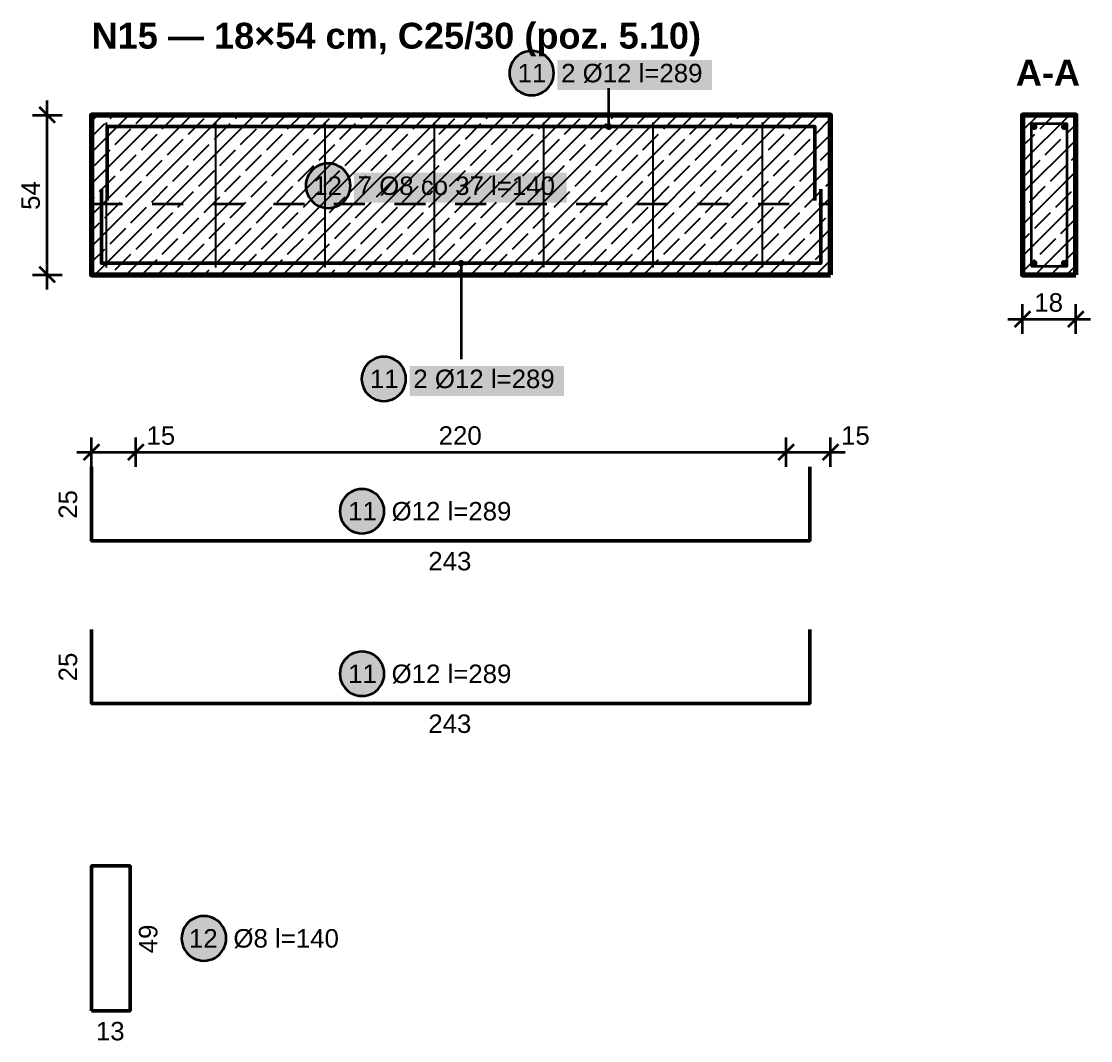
# Model space of a CAD drawing. Header units: metres. Extents: x 0.1 to 16.6, y -16.3 to -0.1.
# Drawn here: x 0.063 to 3.68, y -16.281 to -12.833 of the extents above; entities that cross this region are included whole.
import ezdxf

# ---------------------------------------------------------------- set-up
doc = ezdxf.new("R2010")
doc.units = ezdxf.units.M
doc.linetypes.add('KRESKOWA', pattern=[5.25, 4.2, -1.05])
for name, color, linetype, lineweight in [('A-KRESKOWANIE', 8, 'Continuous', 18), ('A-MASKA', 7, 'Continuous', 18), ('A-OPISY', 2, 'Continuous', 25), ('K-KONSTR', 7, 'Continuous', 50), ('K-WYMIARY', 1, 'Continuous', 25), ('K-ZBROJENIE', 1, 'Continuous', 100), ('K-ZBROJENIE-OPIS', 2, 'Continuous', 25)]:
    doc.layers.add(name, color=color, linetype=linetype, lineweight=lineweight)
doc.styles.add('PL_ARIAL', font='arial.ttf')
doc.styles.add('PL_ARIAL_B', font='arialbd.ttf')

msp = doc.modelspace()

# ---------------------------------------------------------------- hatches: boundary and pattern name
at = {"layer": 'A-MASKA', "true_color": 0xffffff}
for points in [[(1.8762, -13.0652), (2.3988, -13.0652), (2.3988, -12.964), (1.8762, -12.964)], [(1.1878, -13.4462), (1.9072, -13.4462), (1.9072, -13.345), (1.1878, -13.345)], [(1.3762, -14.0997), (1.8988, -14.0997), (1.8988, -13.9985), (1.3762, -13.9985)]]:
    msp.add_hatch(color=7, dxfattribs=at).paths.add_polyline_path(points)
at = {"layer": 'K-ZBROJENIE', "true_color": 0x000000}
for points in [[(3.5002, -13.189), (3.5002, -13.1901), (3.5, -13.1912), (3.4998, -13.1923), (3.4994, -13.1933), (3.4989, -13.1943), (3.4984, -13.1953), (3.4977, -13.1961), (3.497, -13.197), (3.4961, -13.1977), (3.4953, -13.1984), (3.4943, -13.1989), (3.4933, -13.1994), (3.4923, -13.1998), (3.4912, -13.2), (3.4901, -13.2002), (3.489, -13.2002), (3.4879, -13.2002), (3.4868, -13.2), (3.4857, -13.1998), (3.4847, -13.1994), (3.4837, -13.1989), (3.4827, -13.1984), (3.4819, -13.1977), (3.481, -13.197), (3.4803, -13.1961), (3.4796, -13.1953), (3.4791, -13.1943), (3.4786, -13.1933), (3.4782, -13.1923), (3.478, -13.1912), (3.4778, -13.1901), (3.4777, -13.189), (3.4778, -13.1879), (3.478, -13.1868), (3.4782, -13.1857), (3.4786, -13.1847), (3.4791, -13.1837), (3.4796, -13.1827), (3.4803, -13.1819), (3.481, -13.181), (3.4819, -13.1803), (3.4827, -13.1796), (3.4837, -13.1791), (3.4847, -13.1786), (3.4857, -13.1782), (3.4868, -13.178), (3.4879, -13.1778), (3.489, -13.1777), (3.4901, -13.1778), (3.4912, -13.178), (3.4923, -13.1782), (3.4933, -13.1786), (3.4943, -13.1791), (3.4953, -13.1796), (3.4961, -13.1803), (3.497, -13.181), (3.4977, -13.1819), (3.4984, -13.1827), (3.4989, -13.1837), (3.4994, -13.1847), (3.4998, -13.1857), (3.5, -13.1868), (3.5002, -13.1879)], [(3.6023, -13.189), (3.6022, -13.1901), (3.602, -13.1912), (3.6018, -13.1923), (3.6014, -13.1933), (3.6009, -13.1943), (3.6004, -13.1953), (3.5997, -13.1961), (3.599, -13.197), (3.5981, -13.1977), (3.5973, -13.1984), (3.5963, -13.1989), (3.5953, -13.1994), (3.5943, -13.1998), (3.5932, -13.2), (3.5921, -13.2002), (3.591, -13.2002), (3.5899, -13.2002), (3.5888, -13.2), (3.5877, -13.1998), (3.5867, -13.1994), (3.5857, -13.1989), (3.5847, -13.1984), (3.5839, -13.1977), (3.583, -13.197), (3.5823, -13.1961), (3.5816, -13.1953), (3.5811, -13.1943), (3.5806, -13.1933), (3.5802, -13.1923), (3.58, -13.1912), (3.5798, -13.1901), (3.5798, -13.189), (3.5798, -13.1879), (3.58, -13.1868), (3.5802, -13.1857), (3.5806, -13.1847), (3.5811, -13.1837), (3.5816, -13.1827), (3.5823, -13.1819), (3.583, -13.181), (3.5839, -13.1803), (3.5847, -13.1796), (3.5857, -13.1791), (3.5867, -13.1786), (3.5877, -13.1782), (3.5888, -13.178), (3.5899, -13.1778), (3.591, -13.1777), (3.5921, -13.1778), (3.5932, -13.178), (3.5943, -13.1782), (3.5953, -13.1786), (3.5963, -13.1791), (3.5973, -13.1796), (3.5981, -13.1803), (3.599, -13.181), (3.5997, -13.1819), (3.6004, -13.1827), (3.6009, -13.1837), (3.6014, -13.1847), (3.6018, -13.1857), (3.602, -13.1868), (3.6022, -13.1879)], [(3.5002, -13.651), (3.5002, -13.6521), (3.5, -13.6532), (3.4998, -13.6543), (3.4994, -13.6553), (3.4989, -13.6563), (3.4984, -13.6573), (3.4977, -13.6581), (3.497, -13.659), (3.4961, -13.6597), (3.4953, -13.6604), (3.4943, -13.6609), (3.4933, -13.6614), (3.4923, -13.6618), (3.4912, -13.662), (3.4901, -13.6622), (3.489, -13.6622), (3.4879, -13.6622), (3.4868, -13.662), (3.4857, -13.6618), (3.4847, -13.6614), (3.4837, -13.6609), (3.4827, -13.6604), (3.4819, -13.6597), (3.481, -13.659), (3.4803, -13.6581), (3.4796, -13.6573), (3.4791, -13.6563), (3.4786, -13.6553), (3.4782, -13.6543), (3.478, -13.6532), (3.4778, -13.6521), (3.4777, -13.651), (3.4778, -13.6499), (3.478, -13.6488), (3.4782, -13.6477), (3.4786, -13.6467), (3.4791, -13.6457), (3.4796, -13.6447), (3.4803, -13.6439), (3.481, -13.643), (3.4819, -13.6423), (3.4827, -13.6416), (3.4837, -13.6411), (3.4847, -13.6406), (3.4857, -13.6402), (3.4868, -13.64), (3.4879, -13.6398), (3.489, -13.6397), (3.4901, -13.6398), (3.4912, -13.64), (3.4923, -13.6402), (3.4933, -13.6406), (3.4943, -13.6411), (3.4953, -13.6416), (3.4961, -13.6423), (3.497, -13.643), (3.4977, -13.6439), (3.4984, -13.6447), (3.4989, -13.6457), (3.4994, -13.6467), (3.4998, -13.6477), (3.5, -13.6488), (3.5002, -13.6499)], [(3.6023, -13.651), (3.6022, -13.6521), (3.602, -13.6532), (3.6018, -13.6543), (3.6014, -13.6553), (3.6009, -13.6563), (3.6004, -13.6573), (3.5997, -13.6581), (3.599, -13.659), (3.5981, -13.6597), (3.5973, -13.6604), (3.5963, -13.6609), (3.5953, -13.6614), (3.5943, -13.6618), (3.5932, -13.662), (3.5921, -13.6622), (3.591, -13.6622), (3.5899, -13.6622), (3.5888, -13.662), (3.5877, -13.6618), (3.5867, -13.6614), (3.5857, -13.6609), (3.5847, -13.6604), (3.5839, -13.6597), (3.583, -13.659), (3.5823, -13.6581), (3.5816, -13.6573), (3.5811, -13.6563), (3.5806, -13.6553), (3.5802, -13.6543), (3.58, -13.6532), (3.5798, -13.6521), (3.5798, -13.651), (3.5798, -13.6499), (3.58, -13.6488), (3.5802, -13.6477), (3.5806, -13.6467), (3.5811, -13.6457), (3.5816, -13.6447), (3.5823, -13.6439), (3.583, -13.643), (3.5839, -13.6423), (3.5847, -13.6416), (3.5857, -13.6411), (3.5867, -13.6406), (3.5877, -13.6402), (3.5888, -13.64), (3.5899, -13.6398), (3.591, -13.6397), (3.5921, -13.6398), (3.5932, -13.64), (3.5943, -13.6402), (3.5953, -13.6406), (3.5963, -13.6411), (3.5973, -13.6416), (3.5981, -13.6423), (3.599, -13.643), (3.5997, -13.6439), (3.6004, -13.6447), (3.6009, -13.6457), (3.6014, -13.6467), (3.6018, -13.6477), (3.602, -13.6488), (3.6022, -13.6499)]]:
    msp.add_hatch(color=7, dxfattribs=at).paths.add_polyline_path(points)
at = {"layer": 'K-ZBROJENIE-OPIS', "true_color": 0xffffff}
for points in [[(1.8637, -13.0077), (1.8631, -12.998), (1.8612, -12.9883), (1.858, -12.979), (1.8537, -12.9702), (1.8483, -12.9621), (1.8418, -12.9547), (1.8344, -12.9482), (1.8262, -12.9428), (1.8175, -12.9385), (1.8082, -12.9353), (1.7985, -12.9334), (1.7887, -12.9327), (1.779, -12.9334), (1.7693, -12.9353), (1.76, -12.9385), (1.7512, -12.9428), (1.7431, -12.9482), (1.7357, -12.9547), (1.7292, -12.9621), (1.7238, -12.9702), (1.7195, -12.979), (1.7163, -12.9883), (1.7144, -12.998), (1.7137, -13.0077), (1.7144, -13.0175), (1.7163, -13.0272), (1.7195, -13.0365), (1.7238, -13.0452), (1.7292, -13.0534), (1.7357, -13.0608), (1.7431, -13.0673), (1.7512, -13.0727), (1.76, -13.077), (1.7693, -13.0802), (1.779, -13.0821), (1.7887, -13.0827), (1.7985, -13.0821), (1.8082, -13.0802), (1.8175, -13.077), (1.8262, -13.0727), (1.8344, -13.0673), (1.8418, -13.0608), (1.8483, -13.0534), (1.8537, -13.0452), (1.858, -13.0365), (1.8612, -13.0272), (1.8631, -13.0175)], [(1.1758, -13.3887), (1.1752, -13.3789), (1.1732, -13.3692), (1.1701, -13.3598), (1.1657, -13.351), (1.1602, -13.3428), (1.1537, -13.3353), (1.1463, -13.3288), (1.138, -13.3233), (1.1292, -13.319), (1.1198, -13.3158), (1.1101, -13.3139), (1.1003, -13.3132), (1.0904, -13.3139), (1.0807, -13.3158), (1.0714, -13.319), (1.0625, -13.3233), (1.0543, -13.3288), (1.0469, -13.3353), (1.0404, -13.3428), (1.0349, -13.351), (1.0305, -13.3598), (1.0273, -13.3692), (1.0254, -13.3789), (1.0248, -13.3887), (1.0254, -13.3986), (1.0273, -13.4083), (1.0305, -13.4177), (1.0349, -13.4265), (1.0404, -13.4347), (1.0469, -13.4422), (1.0543, -13.4487), (1.0625, -13.4542), (1.0714, -13.4585), (1.0807, -13.4617), (1.0904, -13.4636), (1.1003, -13.4643), (1.1101, -13.4636), (1.1198, -13.4617), (1.1292, -13.4585), (1.138, -13.4542), (1.1463, -13.4487), (1.1537, -13.4422), (1.1602, -13.4347), (1.1657, -13.4265), (1.1701, -13.4177), (1.1732, -13.4083), (1.1752, -13.3986)], [(1.3637, -14.0422), (1.3631, -14.0325), (1.3612, -14.0228), (1.358, -14.0135), (1.3537, -14.0047), (1.3483, -13.9966), (1.3418, -13.9892), (1.3344, -13.9827), (1.3262, -13.9773), (1.3175, -13.973), (1.3082, -13.9698), (1.2985, -13.9679), (1.2887, -13.9672), (1.279, -13.9679), (1.2693, -13.9698), (1.26, -13.973), (1.2512, -13.9773), (1.2431, -13.9827), (1.2357, -13.9892), (1.2292, -13.9966), (1.2238, -14.0047), (1.2195, -14.0135), (1.2163, -14.0228), (1.2144, -14.0325), (1.2137, -14.0422), (1.2144, -14.052), (1.2163, -14.0617), (1.2195, -14.071), (1.2238, -14.0797), (1.2292, -14.0879), (1.2357, -14.0953), (1.2431, -14.1018), (1.2512, -14.1072), (1.26, -14.1115), (1.2693, -14.1147), (1.279, -14.1166), (1.2887, -14.1172), (1.2985, -14.1166), (1.3082, -14.1147), (1.3175, -14.1115), (1.3262, -14.1072), (1.3344, -14.1018), (1.3418, -14.0953), (1.3483, -14.0879), (1.3537, -14.0797), (1.358, -14.071), (1.3612, -14.0617), (1.3631, -14.052)], [(1.29, -14.49), (1.2894, -14.4802), (1.2874, -14.4706), (1.2843, -14.4613), (1.28, -14.4525), (1.2745, -14.4443), (1.268, -14.437), (1.2607, -14.4305), (1.2525, -14.425), (1.2437, -14.4207), (1.2344, -14.4176), (1.2248, -14.4156), (1.215, -14.415), (1.2052, -14.4156), (1.1956, -14.4176), (1.1863, -14.4207), (1.1775, -14.425), (1.1693, -14.4305), (1.162, -14.437), (1.1555, -14.4443), (1.15, -14.4525), (1.1457, -14.4613), (1.1426, -14.4706), (1.1406, -14.4802), (1.14, -14.49), (1.1406, -14.4998), (1.1426, -14.5094), (1.1457, -14.5187), (1.15, -14.5275), (1.1555, -14.5357), (1.162, -14.543), (1.1693, -14.5495), (1.1775, -14.555), (1.1863, -14.5593), (1.1956, -14.5624), (1.2052, -14.5644), (1.215, -14.565), (1.2248, -14.5644), (1.2344, -14.5624), (1.2437, -14.5593), (1.2525, -14.555), (1.2607, -14.5495), (1.268, -14.543), (1.2745, -14.5357), (1.28, -14.5275), (1.2843, -14.5187), (1.2874, -14.5094), (1.2894, -14.4998)], [(1.29, -15.04), (1.2894, -15.0302), (1.2874, -15.0206), (1.2843, -15.0113), (1.28, -15.0025), (1.2745, -14.9943), (1.268, -14.987), (1.2607, -14.9805), (1.2525, -14.975), (1.2437, -14.9707), (1.2344, -14.9676), (1.2248, -14.9656), (1.215, -14.965), (1.2052, -14.9656), (1.1956, -14.9676), (1.1863, -14.9707), (1.1775, -14.975), (1.1693, -14.9805), (1.162, -14.987), (1.1555, -14.9943), (1.15, -15.0025), (1.1457, -15.0113), (1.1426, -15.0206), (1.1406, -15.0302), (1.14, -15.04), (1.1406, -15.0498), (1.1426, -15.0594), (1.1457, -15.0687), (1.15, -15.0775), (1.1555, -15.0857), (1.162, -15.093), (1.1693, -15.0995), (1.1775, -15.105), (1.1863, -15.1093), (1.1956, -15.1124), (1.2052, -15.1144), (1.215, -15.115), (1.2248, -15.1144), (1.2344, -15.1124), (1.2437, -15.1093), (1.2525, -15.105), (1.2607, -15.0995), (1.268, -15.093), (1.2745, -15.0857), (1.28, -15.0775), (1.2843, -15.0687), (1.2874, -15.0594), (1.2894, -15.0498)], [(0.7555, -15.935), (0.7549, -15.9251), (0.7529, -15.9155), (0.7498, -15.9061), (0.7454, -15.8972), (0.7399, -15.889), (0.7334, -15.8816), (0.726, -15.8751), (0.7178, -15.8696), (0.7089, -15.8652), (0.6995, -15.8621), (0.6899, -15.8601), (0.68, -15.8595), (0.6701, -15.8601), (0.6605, -15.8621), (0.6511, -15.8652), (0.6422, -15.8696), (0.634, -15.8751), (0.6266, -15.8816), (0.6201, -15.889), (0.6146, -15.8972), (0.6102, -15.9061), (0.6071, -15.9155), (0.6051, -15.9251), (0.6045, -15.935), (0.6051, -15.9449), (0.6071, -15.9545), (0.6102, -15.9639), (0.6146, -15.9728), (0.6201, -15.981), (0.6266, -15.9884), (0.634, -15.9949), (0.6422, -16.0004), (0.6511, -16.0048), (0.6605, -16.0079), (0.6701, -16.0099), (0.68, -16.0105), (0.6899, -16.0099), (0.6995, -16.0079), (0.7089, -16.0048), (0.7178, -16.0004), (0.726, -15.9949), (0.7334, -15.9884), (0.7399, -15.981), (0.7454, -15.9728), (0.7498, -15.9639), (0.7529, -15.9545), (0.7549, -15.9449)]]:
    msp.add_hatch(color=7, dxfattribs=at).paths.add_polyline_path(points)
at = {"layer": 'K-ZBROJENIE-OPIS', "true_color": 0x000000}
for points in [[(2.0613, -13.189), (2.0609, -13.1861), (2.0597, -13.1834), (2.058, -13.181), (2.0556, -13.1793), (2.0529, -13.1781), (2.05, -13.1777), (2.0471, -13.1781), (2.0444, -13.1793), (2.042, -13.181), (2.0403, -13.1834), (2.0391, -13.1861), (2.0388, -13.189), (2.0391, -13.1919), (2.0403, -13.1946), (2.042, -13.197), (2.0444, -13.1987), (2.0471, -13.1999), (2.05, -13.2002), (2.0529, -13.1999), (2.0556, -13.1987), (2.058, -13.197), (2.0597, -13.1946), (2.0609, -13.1919)], [(1.5613, -13.651), (1.5609, -13.6481), (1.5597, -13.6454), (1.558, -13.643), (1.5556, -13.6413), (1.5529, -13.6401), (1.55, -13.6397), (1.5471, -13.6401), (1.5444, -13.6413), (1.542, -13.643), (1.5403, -13.6454), (1.5391, -13.6481), (1.5388, -13.651), (1.5391, -13.6539), (1.5403, -13.6566), (1.542, -13.659), (1.5444, -13.6607), (1.5471, -13.6619), (1.55, -13.6622), (1.5529, -13.6619), (1.5556, -13.6607), (1.558, -13.659), (1.5597, -13.6566), (1.5609, -13.6539)]]:
    msp.add_hatch(color=7, dxfattribs=at).paths.add_polyline_path(points)

# ---------------------------------------------------------------- linework, layer by layer
at = {"layer": 'A-KRESKOWANIE', "lineweight": 25, "ltscale": 0.025}
for points in [[(0.3, -13.5946), (0.7446, -13.15)], [(0.3, -13.4886), (0.6386, -13.15)], [(0.3, -13.3825), (0.5325, -13.15)], [(0.3, -13.2765), (0.4265, -13.15)], [(0.3, -13.1704), (0.3204, -13.15)], [(0.3107, -13.69), (0.8507, -13.15)], [(0.3624, -13.161), (0.3734, -13.15)], [(0.4168, -13.69), (0.9568, -13.15)], [(0.4508, -13.1787), (0.4795, -13.15)], [(0.5228, -13.69), (1.0628, -13.15)], [(0.5392, -13.1964), (0.5855, -13.15)], [(0.6276, -13.2141), (0.6806, -13.161)], [(0.6289, -13.69), (1.1689, -13.15)], [(0.735, -13.69), (1.275, -13.15)], [(0.7867, -13.161), (0.7977, -13.15)], [(0.841, -13.69), (1.381, -13.15)], [(0.875, -13.1787), (0.9037, -13.15)], [(0.9471, -13.69), (1.4871, -13.15)], [(0.9634, -13.1964), (1.0098, -13.15)], [(1.0518, -13.2141), (1.1049, -13.161)], [(1.0532, -13.69), (1.5932, -13.15)], [(1.1592, -13.69), (1.6992, -13.15)], [(1.2109, -13.161), (1.2219, -13.15)], [(1.2653, -13.69), (1.8053, -13.15)], [(1.2993, -13.1787), (1.328, -13.15)], [(1.3714, -13.69), (1.9114, -13.15)], [(1.3877, -13.1964), (1.4341, -13.15)], [(1.4761, -13.2141), (1.5291, -13.161)], [(1.4774, -13.69), (2.0174, -13.15)], [(1.5835, -13.69), (2.1235, -13.15)], [(1.6352, -13.161), (1.6462, -13.15)], [(1.6896, -13.69), (2.2296, -13.15)], [(1.7236, -13.1787), (1.7523, -13.15)], [(1.7956, -13.69), (2.3356, -13.15)], [(1.812, -13.1964), (1.8583, -13.15)], [(1.9003, -13.2141), (1.9534, -13.161)], [(1.9017, -13.69), (2.4417, -13.15)], [(2.0078, -13.69), (2.5478, -13.15)], [(2.0594, -13.161), (2.0705, -13.15)], [(2.1138, -13.69), (2.6538, -13.15)], [(2.1478, -13.1787), (2.1765, -13.15)], [(2.2199, -13.69), (2.7599, -13.15)], [(2.2362, -13.1964), (2.2826, -13.15)], [(2.3246, -13.2141), (2.3776, -13.161)], [(2.4837, -13.161), (2.4947, -13.15)], [(2.5721, -13.1787), (2.6008, -13.15)], [(2.6605, -13.1964), (2.7069, -13.15)], [(2.7489, -13.2141), (2.8, -13.1629)], [(3.45, -13.3084), (3.6084, -13.15)], [(3.45, -13.2024), (3.5024, -13.15)], [(3.509, -13.1964), (3.5554, -13.15)], [(0.3, -13.2234), (0.3447, -13.1787)], [(0.3801, -13.2494), (0.4331, -13.1964)], [(0.7159, -13.2317), (0.769, -13.1787)], [(0.8043, -13.2494), (0.8574, -13.1964)], [(1.1402, -13.2317), (1.1932, -13.1787)], [(1.2286, -13.2494), (1.2816, -13.1964)], [(1.5645, -13.2317), (1.6175, -13.1787)], [(1.6529, -13.2494), (1.7059, -13.1964)], [(1.9887, -13.2317), (2.0418, -13.1787)], [(2.0771, -13.2494), (2.1302, -13.1964)], [(2.413, -13.2317), (2.466, -13.1787)], [(2.5014, -13.2494), (2.5544, -13.1964)], [(3.5974, -13.2141), (3.63, -13.1815)], [(0.4685, -13.2671), (0.5215, -13.2141)], [(0.5568, -13.2848), (0.6099, -13.2317)], [(0.8927, -13.2671), (0.9458, -13.2141)], [(0.9811, -13.2848), (1.0341, -13.2317)], [(1.317, -13.2671), (1.37, -13.2141)], [(1.4054, -13.2848), (1.4584, -13.2317)], [(1.7413, -13.2671), (1.7943, -13.2141)], [(1.8296, -13.2848), (1.8827, -13.2317)], [(2.1655, -13.2671), (2.2185, -13.2141)], [(2.2539, -13.2848), (2.3069, -13.2317)], [(2.326, -13.69), (2.8, -13.216)], [(2.5898, -13.2671), (2.6428, -13.2141)], [(2.6782, -13.2848), (2.7312, -13.2317)], [(3.45, -13.2554), (3.4913, -13.2141)], [(3.45, -13.4145), (3.63, -13.2345)], [(3.5267, -13.2848), (3.5797, -13.2317)], [(0.3094, -13.3201), (0.3624, -13.2671)], [(0.6452, -13.3024), (0.6983, -13.2494)], [(0.7336, -13.3201), (0.7867, -13.2671)], [(1.0695, -13.3024), (1.1225, -13.2494)], [(1.1579, -13.3201), (1.2109, -13.2671)], [(1.4938, -13.3024), (1.5468, -13.2494)], [(1.5822, -13.3201), (1.6352, -13.2671)], [(1.918, -13.3024), (1.9711, -13.2494)], [(2.0064, -13.3201), (2.0594, -13.2671)], [(2.3423, -13.3024), (2.3953, -13.2494)], [(2.4307, -13.3201), (2.4837, -13.2671)], [(2.7666, -13.3024), (2.8, -13.269)], [(0.3977, -13.3378), (0.4508, -13.2848)], [(0.4861, -13.3555), (0.5392, -13.3024)], [(0.822, -13.3378), (0.875, -13.2848)], [(0.9104, -13.3555), (0.9634, -13.3024)], [(1.2463, -13.3378), (1.2993, -13.2848)], [(1.3347, -13.3555), (1.3877, -13.3024)], [(1.6705, -13.3378), (1.7236, -13.2848)], [(1.7589, -13.3555), (1.812, -13.3024)], [(2.0948, -13.3378), (2.1478, -13.2848)], [(2.1832, -13.3555), (2.2362, -13.3024)], [(2.5191, -13.3378), (2.5721, -13.2848)], [(2.6075, -13.3555), (2.6605, -13.3024)], [(3.456, -13.3555), (3.509, -13.3024)], [(3.6151, -13.3024), (3.63, -13.2875)], [(0.5745, -13.3732), (0.6276, -13.3201)], [(0.6629, -13.3908), (0.7159, -13.3378)], [(0.9988, -13.3732), (1.0518, -13.3201)], [(1.0872, -13.3908), (1.1402, -13.3378)], [(1.4231, -13.3732), (1.4761, -13.3201)], [(1.5114, -13.3908), (1.5645, -13.3378)], [(1.8473, -13.3732), (1.9003, -13.3201)], [(1.9357, -13.3908), (1.9887, -13.3378)], [(2.2716, -13.3732), (2.3246, -13.3201)], [(2.36, -13.3908), (2.413, -13.3378)], [(2.432, -13.69), (2.8, -13.322)], [(2.6958, -13.3732), (2.7489, -13.3201)], [(3.45, -13.5206), (3.63, -13.3406)], [(3.5444, -13.3732), (3.5974, -13.3201)], [(0.327, -13.4085), (0.3801, -13.3555)], [(0.4154, -13.4262), (0.4685, -13.3732)], [(0.7513, -13.4085), (0.8043, -13.3555)], [(0.8397, -13.4262), (0.8927, -13.3732)], [(1.1756, -13.4085), (1.2286, -13.3555)], [(1.264, -13.4262), (1.317, -13.3732)], [(1.5998, -13.4085), (1.6529, -13.3555)], [(1.6882, -13.4262), (1.7413, -13.3732)], [(2.0241, -13.4085), (2.0771, -13.3555)], [(2.1125, -13.4262), (2.1655, -13.3732)], [(2.4484, -13.4085), (2.5014, -13.3555)], [(2.5367, -13.4262), (2.5898, -13.3732)], [(2.7842, -13.3908), (2.8, -13.3751)], [(0.5038, -13.4439), (0.5568, -13.3908)], [(0.5922, -13.4615), (0.6452, -13.4085)], [(0.9281, -13.4439), (0.9811, -13.3908)], [(1.0165, -13.4615), (1.0695, -13.4085)], [(1.3523, -13.4439), (1.4054, -13.3908)], [(1.4407, -13.4615), (1.4938, -13.4085)], [(1.7766, -13.4439), (1.8296, -13.3908)], [(1.865, -13.4615), (1.918, -13.4085)], [(2.2009, -13.4439), (2.2539, -13.3908)], [(2.2893, -13.4615), (2.3423, -13.4085)], [(2.6251, -13.4439), (2.6782, -13.3908)], [(2.7135, -13.4615), (2.7666, -13.4085)], [(3.4737, -13.4439), (3.5267, -13.3908)], [(3.5621, -13.4615), (3.6151, -13.4085)], [(0.3, -13.4355), (0.3094, -13.4262)], [(0.3447, -13.4969), (0.3977, -13.4439)], [(0.6806, -13.4792), (0.7336, -13.4262)], [(0.769, -13.4969), (0.822, -13.4439)], [(1.1049, -13.4792), (1.1579, -13.4262)], [(1.1932, -13.4969), (1.2463, -13.4439)], [(1.5291, -13.4792), (1.5822, -13.4262)], [(1.6175, -13.4969), (1.6705, -13.4439)], [(1.9534, -13.4792), (2.0064, -13.4262)], [(2.0418, -13.4969), (2.0948, -13.4439)], [(2.3776, -13.4792), (2.4307, -13.4262)], [(2.466, -13.4969), (2.5191, -13.4439)], [(2.5381, -13.69), (2.8, -13.4281)], [(3.45, -13.6266), (3.63, -13.4466)], [(0.4331, -13.5146), (0.4861, -13.4615)], [(0.5215, -13.5323), (0.5745, -13.4792)], [(0.8574, -13.5146), (0.9104, -13.4615)], [(0.9458, -13.5323), (0.9988, -13.4792)], [(1.2816, -13.5146), (1.3347, -13.4615)], [(1.37, -13.5323), (1.4231, -13.4792)], [(1.7059, -13.5146), (1.7589, -13.4615)], [(1.7943, -13.5323), (1.8473, -13.4792)], [(2.1302, -13.5146), (2.1832, -13.4615)], [(2.2185, -13.5323), (2.2716, -13.4792)], [(2.5544, -13.5146), (2.6075, -13.4615)], [(2.6428, -13.5323), (2.6958, -13.4792)], [(3.45, -13.4675), (3.456, -13.4615)], [(3.4913, -13.5323), (3.5444, -13.4792)], [(0.3, -13.5416), (0.327, -13.5146)], [(0.6099, -13.5499), (0.6629, -13.4969)], [(0.6983, -13.5676), (0.7513, -13.5146)], [(1.0341, -13.5499), (1.0872, -13.4969)], [(1.1225, -13.5676), (1.1756, -13.5146)], [(1.4584, -13.5499), (1.5114, -13.4969)], [(1.5468, -13.5676), (1.5998, -13.5146)], [(1.8827, -13.5499), (1.9357, -13.4969)], [(1.9711, -13.5676), (2.0241, -13.5146)], [(2.3069, -13.5499), (2.36, -13.4969)], [(2.3953, -13.5676), (2.4484, -13.5146)], [(2.7312, -13.5499), (2.7842, -13.4969)], [(3.5797, -13.5499), (3.63, -13.4997)], [(0.3624, -13.5853), (0.4154, -13.5323)], [(0.4508, -13.603), (0.5038, -13.5499)], [(0.7867, -13.5853), (0.8397, -13.5323)], [(0.875, -13.603), (0.9281, -13.5499)], [(1.2109, -13.5853), (1.264, -13.5323)], [(1.2993, -13.603), (1.3523, -13.5499)], [(1.6352, -13.5853), (1.6882, -13.5323)], [(1.7236, -13.603), (1.7766, -13.5499)], [(2.0594, -13.5853), (2.1125, -13.5323)], [(2.1478, -13.603), (2.2009, -13.5499)], [(2.4837, -13.5853), (2.5367, -13.5323)], [(2.5721, -13.603), (2.6251, -13.5499)], [(2.6442, -13.69), (2.8, -13.5342)], [(3.45, -13.5736), (3.4737, -13.5499)], [(3.4927, -13.69), (3.63, -13.5527)], [(0.5392, -13.6206), (0.5922, -13.5676)], [(0.6276, -13.6383), (0.6806, -13.5853)], [(0.9634, -13.6206), (1.0165, -13.5676)], [(1.0518, -13.6383), (1.1049, -13.5853)], [(1.3877, -13.6206), (1.4407, -13.5676)], [(1.4761, -13.6383), (1.5291, -13.5853)], [(1.812, -13.6206), (1.865, -13.5676)], [(1.9003, -13.6383), (1.9534, -13.5853)], [(2.2362, -13.6206), (2.2893, -13.5676)], [(2.3246, -13.6383), (2.3776, -13.5853)], [(2.6605, -13.6206), (2.7135, -13.5676)], [(2.7489, -13.6383), (2.8, -13.5872)], [(3.509, -13.6206), (3.5621, -13.5676)], [(0.3, -13.6477), (0.3447, -13.603)], [(0.3801, -13.6737), (0.4331, -13.6206)], [(0.7159, -13.656), (0.769, -13.603)], [(0.8043, -13.6737), (0.8574, -13.6206)], [(1.1402, -13.656), (1.1932, -13.603)], [(1.2286, -13.6737), (1.2816, -13.6206)], [(1.5645, -13.656), (1.6175, -13.603)], [(1.6529, -13.6737), (1.7059, -13.6206)], [(1.9887, -13.656), (2.0418, -13.603)], [(2.0771, -13.6737), (2.1302, -13.6206)], [(2.413, -13.656), (2.466, -13.603)], [(2.5014, -13.6737), (2.5544, -13.6206)], [(3.5974, -13.6383), (3.63, -13.6057)], [(0.4698, -13.69), (0.5215, -13.6383)], [(0.5759, -13.69), (0.6099, -13.656)], [(0.6819, -13.69), (0.6983, -13.6737)], [(0.8941, -13.69), (0.9458, -13.6383)], [(1.0001, -13.69), (1.0341, -13.656)], [(1.1062, -13.69), (1.1225, -13.6737)], [(1.3183, -13.69), (1.37, -13.6383)], [(1.4244, -13.69), (1.4584, -13.656)], [(1.5305, -13.69), (1.5468, -13.6737)], [(1.7426, -13.69), (1.7943, -13.6383)], [(1.8487, -13.69), (1.8827, -13.656)], [(1.9547, -13.69), (1.9711, -13.6737)], [(2.1669, -13.69), (2.2185, -13.6383)], [(2.2729, -13.69), (2.3069, -13.656)], [(2.379, -13.69), (2.3953, -13.6737)], [(2.5911, -13.69), (2.6428, -13.6383)], [(2.6972, -13.69), (2.7312, -13.656)], [(2.7502, -13.69), (2.8, -13.6402)], [(3.45, -13.6797), (3.4913, -13.6383)], [(3.5457, -13.69), (3.5797, -13.656)], [(3.5988, -13.69), (3.63, -13.6588)]]:
    msp.add_lwpolyline(points, dxfattribs=at)
at = {"layer": 'K-KONSTR', "lineweight": 70, "ltscale": 0.025}
for points in [[(2.8, -13.69), (2.8, -13.15), (0.3, -13.15), (0.3, -13.69)], [(3.63, -13.69), (3.63, -13.15), (3.45, -13.15), (3.45, -13.69)]]:
    msp.add_lwpolyline(points, close=True, dxfattribs=at)
at = {"layer": 'K-KONSTR', "linetype": 'KRESKOWA', "lineweight": 35, "ltscale": 0.025, "flags": 128}
msp.add_lwpolyline([(0.3, -13.45), (2.8, -13.45)], dxfattribs=at)
at = {"layer": 'K-WYMIARY', "lineweight": 35, "ltscale": 0.025}
for points in [[(0.1765, -13.1765), (0.1235, -13.1235)], [(0.15, -13.74), (0.15, -13.1)], [(0.1, -13.15), (0.2, -13.15)], [(0.1765, -13.7165), (0.1235, -13.6635)], [(0.1, -13.69), (0.2, -13.69)], [(3.4235, -13.8665), (3.4765, -13.8135)], [(3.45, -13.89), (3.45, -13.79)], [(3.6035, -13.8665), (3.6565, -13.8135)], [(3.63, -13.89), (3.63, -13.79)], [(3.4, -13.84), (3.68, -13.84)], [(0.3, -14.34), (0.3, -14.24)], [(0.45, -14.34), (0.45, -14.24)], [(2.65, -14.34), (2.65, -14.24)], [(2.8, -14.34), (2.8, -14.24)], [(0.2735, -14.3165), (0.3265, -14.2635)], [(0.4235, -14.3165), (0.4765, -14.2635)], [(2.6235, -14.3165), (2.6765, -14.2635)], [(2.7735, -14.3165), (2.8265, -14.2635)], [(0.25, -14.29), (2.85, -14.29)]]:
    msp.add_lwpolyline(points, dxfattribs=at)
at = {"layer": 'K-ZBROJENIE', "lineweight": 25, "ltscale": 0.025}
for points in [[(0.35, -13.665), (0.35, -13.175)], [(0.72, -13.665), (0.72, -13.175)], [(1.09, -13.665), (1.09, -13.175)], [(1.46, -13.665), (1.46, -13.175)], [(1.83, -13.665), (1.83, -13.175)], [(2.2, -13.665), (2.2, -13.175)], [(2.57, -13.665), (2.57, -13.175)]]:
    msp.add_lwpolyline(points, dxfattribs=at)
at = {"layer": 'K-ZBROJENIE', "lineweight": 50, "ltscale": 0.025}
for points in [[(0.353, -13.439), (0.353, -13.189), (2.747, -13.189), (2.747, -13.439)], [(0.333, -13.401), (0.333, -13.651), (2.767, -13.651), (2.767, -13.401)], [(0.3, -14.34), (0.3, -14.59), (2.73, -14.59), (2.73, -14.34)], [(0.3, -14.89), (0.3, -15.14), (2.73, -15.14), (2.73, -14.89)]]:
    msp.add_lwpolyline(points, dxfattribs=at)
at = {"layer": 'K-ZBROJENIE', "lineweight": 35, "ltscale": 0.025}
msp.add_lwpolyline([(3.479, -13.661), (3.601, -13.661), (3.601, -13.179), (3.479, -13.179)], close=True, dxfattribs=at)
at = {"layer": 'K-ZBROJENIE', "lineweight": 50, "ltscale": 0.025}
msp.add_lwpolyline([(0.3, -16.18), (0.43, -16.18), (0.43, -15.69), (0.3, -15.69)], close=True, dxfattribs=at)
at = {"layer": 'K-ZBROJENIE-OPIS', "lineweight": 35, "ltscale": 0.025}
for points in [[(1.8637, -13.0077), (1.8631, -12.998), (1.8612, -12.9883), (1.858, -12.979), (1.8537, -12.9702), (1.8483, -12.9621), (1.8418, -12.9547), (1.8344, -12.9482), (1.8262, -12.9428), (1.8175, -12.9385), (1.8082, -12.9353), (1.7985, -12.9334), (1.7887, -12.9327), (1.779, -12.9334), (1.7693, -12.9353), (1.76, -12.9385), (1.7512, -12.9428), (1.7431, -12.9482), (1.7357, -12.9547), (1.7292, -12.9621), (1.7238, -12.9702), (1.7195, -12.979), (1.7163, -12.9883), (1.7144, -12.998), (1.7137, -13.0077), (1.7144, -13.0175), (1.7163, -13.0272), (1.7195, -13.0365), (1.7238, -13.0452), (1.7292, -13.0534), (1.7357, -13.0608), (1.7431, -13.0673), (1.7512, -13.0727), (1.76, -13.077), (1.7693, -13.0802), (1.779, -13.0821), (1.7887, -13.0827), (1.7985, -13.0821), (1.8082, -13.0802), (1.8175, -13.077), (1.8262, -13.0727), (1.8344, -13.0673), (1.8418, -13.0608), (1.8483, -13.0534), (1.8537, -13.0452), (1.858, -13.0365), (1.8612, -13.0272), (1.8631, -13.0175)], [(1.1758, -13.3887), (1.1752, -13.3789), (1.1732, -13.3692), (1.1701, -13.3598), (1.1657, -13.351), (1.1602, -13.3428), (1.1537, -13.3353), (1.1463, -13.3288), (1.138, -13.3233), (1.1292, -13.319), (1.1198, -13.3158), (1.1101, -13.3139), (1.1003, -13.3132), (1.0904, -13.3139), (1.0807, -13.3158), (1.0714, -13.319), (1.0625, -13.3233), (1.0543, -13.3288), (1.0469, -13.3353), (1.0404, -13.3428), (1.0349, -13.351), (1.0305, -13.3598), (1.0273, -13.3692), (1.0254, -13.3789), (1.0248, -13.3887), (1.0254, -13.3986), (1.0273, -13.4083), (1.0305, -13.4177), (1.0349, -13.4265), (1.0404, -13.4347), (1.0469, -13.4422), (1.0543, -13.4487), (1.0625, -13.4542), (1.0714, -13.4585), (1.0807, -13.4617), (1.0904, -13.4636), (1.1003, -13.4643), (1.1101, -13.4636), (1.1198, -13.4617), (1.1292, -13.4585), (1.138, -13.4542), (1.1463, -13.4487), (1.1537, -13.4422), (1.1602, -13.4347), (1.1657, -13.4265), (1.1701, -13.4177), (1.1732, -13.4083), (1.1752, -13.3986)], [(1.3637, -14.0422), (1.3631, -14.0325), (1.3612, -14.0228), (1.358, -14.0135), (1.3537, -14.0047), (1.3483, -13.9966), (1.3418, -13.9892), (1.3344, -13.9827), (1.3262, -13.9773), (1.3175, -13.973), (1.3082, -13.9698), (1.2985, -13.9679), (1.2887, -13.9672), (1.279, -13.9679), (1.2693, -13.9698), (1.26, -13.973), (1.2512, -13.9773), (1.2431, -13.9827), (1.2357, -13.9892), (1.2292, -13.9966), (1.2238, -14.0047), (1.2195, -14.0135), (1.2163, -14.0228), (1.2144, -14.0325), (1.2137, -14.0422), (1.2144, -14.052), (1.2163, -14.0617), (1.2195, -14.071), (1.2238, -14.0797), (1.2292, -14.0879), (1.2357, -14.0953), (1.2431, -14.1018), (1.2512, -14.1072), (1.26, -14.1115), (1.2693, -14.1147), (1.279, -14.1166), (1.2887, -14.1172), (1.2985, -14.1166), (1.3082, -14.1147), (1.3175, -14.1115), (1.3262, -14.1072), (1.3344, -14.1018), (1.3418, -14.0953), (1.3483, -14.0879), (1.3537, -14.0797), (1.358, -14.071), (1.3612, -14.0617), (1.3631, -14.052)], [(1.29, -14.49), (1.2894, -14.4802), (1.2874, -14.4706), (1.2843, -14.4613), (1.28, -14.4525), (1.2745, -14.4443), (1.268, -14.437), (1.2607, -14.4305), (1.2525, -14.425), (1.2437, -14.4207), (1.2344, -14.4176), (1.2248, -14.4156), (1.215, -14.415), (1.2052, -14.4156), (1.1956, -14.4176), (1.1863, -14.4207), (1.1775, -14.425), (1.1693, -14.4305), (1.162, -14.437), (1.1555, -14.4443), (1.15, -14.4525), (1.1457, -14.4613), (1.1426, -14.4706), (1.1406, -14.4802), (1.14, -14.49), (1.1406, -14.4998), (1.1426, -14.5094), (1.1457, -14.5187), (1.15, -14.5275), (1.1555, -14.5357), (1.162, -14.543), (1.1693, -14.5495), (1.1775, -14.555), (1.1863, -14.5593), (1.1956, -14.5624), (1.2052, -14.5644), (1.215, -14.565), (1.2248, -14.5644), (1.2344, -14.5624), (1.2437, -14.5593), (1.2525, -14.555), (1.2607, -14.5495), (1.268, -14.543), (1.2745, -14.5357), (1.28, -14.5275), (1.2843, -14.5187), (1.2874, -14.5094), (1.2894, -14.4998)], [(1.29, -15.04), (1.2894, -15.0302), (1.2874, -15.0206), (1.2843, -15.0113), (1.28, -15.0025), (1.2745, -14.9943), (1.268, -14.987), (1.2607, -14.9805), (1.2525, -14.975), (1.2437, -14.9707), (1.2344, -14.9676), (1.2248, -14.9656), (1.215, -14.965), (1.2052, -14.9656), (1.1956, -14.9676), (1.1863, -14.9707), (1.1775, -14.975), (1.1693, -14.9805), (1.162, -14.987), (1.1555, -14.9943), (1.15, -15.0025), (1.1457, -15.0113), (1.1426, -15.0206), (1.1406, -15.0302), (1.14, -15.04), (1.1406, -15.0498), (1.1426, -15.0594), (1.1457, -15.0687), (1.15, -15.0775), (1.1555, -15.0857), (1.162, -15.093), (1.1693, -15.0995), (1.1775, -15.105), (1.1863, -15.1093), (1.1956, -15.1124), (1.2052, -15.1144), (1.215, -15.115), (1.2248, -15.1144), (1.2344, -15.1124), (1.2437, -15.1093), (1.2525, -15.105), (1.2607, -15.0995), (1.268, -15.093), (1.2745, -15.0857), (1.28, -15.0775), (1.2843, -15.0687), (1.2874, -15.0594), (1.2894, -15.0498)], [(0.7555, -15.935), (0.7549, -15.9251), (0.7529, -15.9155), (0.7498, -15.9061), (0.7454, -15.8972), (0.7399, -15.889), (0.7334, -15.8816), (0.726, -15.8751), (0.7178, -15.8696), (0.7089, -15.8652), (0.6995, -15.8621), (0.6899, -15.8601), (0.68, -15.8595), (0.6701, -15.8601), (0.6605, -15.8621), (0.6511, -15.8652), (0.6422, -15.8696), (0.634, -15.8751), (0.6266, -15.8816), (0.6201, -15.889), (0.6146, -15.8972), (0.6102, -15.9061), (0.6071, -15.9155), (0.6051, -15.9251), (0.6045, -15.935), (0.6051, -15.9449), (0.6071, -15.9545), (0.6102, -15.9639), (0.6146, -15.9728), (0.6201, -15.981), (0.6266, -15.9884), (0.634, -15.9949), (0.6422, -16.0004), (0.6511, -16.0048), (0.6605, -16.0079), (0.6701, -16.0099), (0.68, -16.0105), (0.6899, -16.0099), (0.6995, -16.0079), (0.7089, -16.0048), (0.7178, -16.0004), (0.726, -15.9949), (0.7334, -15.9884), (0.7399, -15.981), (0.7454, -15.9728), (0.7498, -15.9639), (0.7529, -15.9545), (0.7549, -15.9449)]]:
    msp.add_lwpolyline(points, close=True, dxfattribs=at)
for points in [[(2.05, -13.189), (2.05, -13.059)], [(1.55, -13.651), (1.55, -13.976)]]:
    msp.add_lwpolyline(points, dxfattribs=at)

# ---------------------------------------------------------------- texts
at = {"layer": 'A-OPISY', "style": 'PL_ARIAL_B'}
for s, p in [('N15 — 18×54 cm, C25/30 (poz. 5.10)', (0.3, -12.925)), ('A-A', (3.427, -13.05))]:
    msp.add_text(s, height=0.0875, dxfattribs=at).set_placement(p)
at = {"layer": 'K-WYMIARY', "style": 'PL_ARIAL'}
msp.add_text('54', height=0.0625, rotation=90, dxfattribs=at).set_placement((0.125, -13.4705))
for s, p in [('18', (3.4895, -13.815)), ('15', (0.4858, -14.265)), ('220', (1.4742, -14.265)), ('15', (2.8357, -14.265))]:
    msp.add_text(s, height=0.0625, dxfattribs=at).set_placement(p)
at = {"layer": 'K-ZBROJENIE-OPIS', "style": 'PL_ARIAL'}
for s, p in [('11', (1.7416, -13.039)), ('2 Ø12 l=289', (1.8887, -13.039)), ('12', (1.0498, -13.42)), ('7 Ø8 co 37 l=140', (1.2003, -13.42)), ('11', (1.2416, -14.0735)), ('2 Ø12 l=289', (1.3887, -14.0735)), ('11', (1.1679, -14.5212)), ('Ø12 l=289', (1.315, -14.5212)), ('243', (1.4392, -14.69)), ('11', (1.1679, -15.0712)), ('Ø12 l=289', (1.315, -15.0712)), ('243', (1.4392, -15.24)), ('12', (0.6295, -15.9662)), ('Ø8 l=140', (0.78, -15.9662)), ('13', (0.3145, -16.28))]:
    msp.add_text(s, height=0.0625, dxfattribs=at).set_placement(p)
for s, p in [('25', (0.2511, -14.5155)), ('25', (0.2511, -15.0655)), ('49', (0.5225, -15.9855))]:
    msp.add_text(s, height=0.0625, rotation=90, dxfattribs=at).set_placement(p)

doc.saveas('drawing.dxf')
